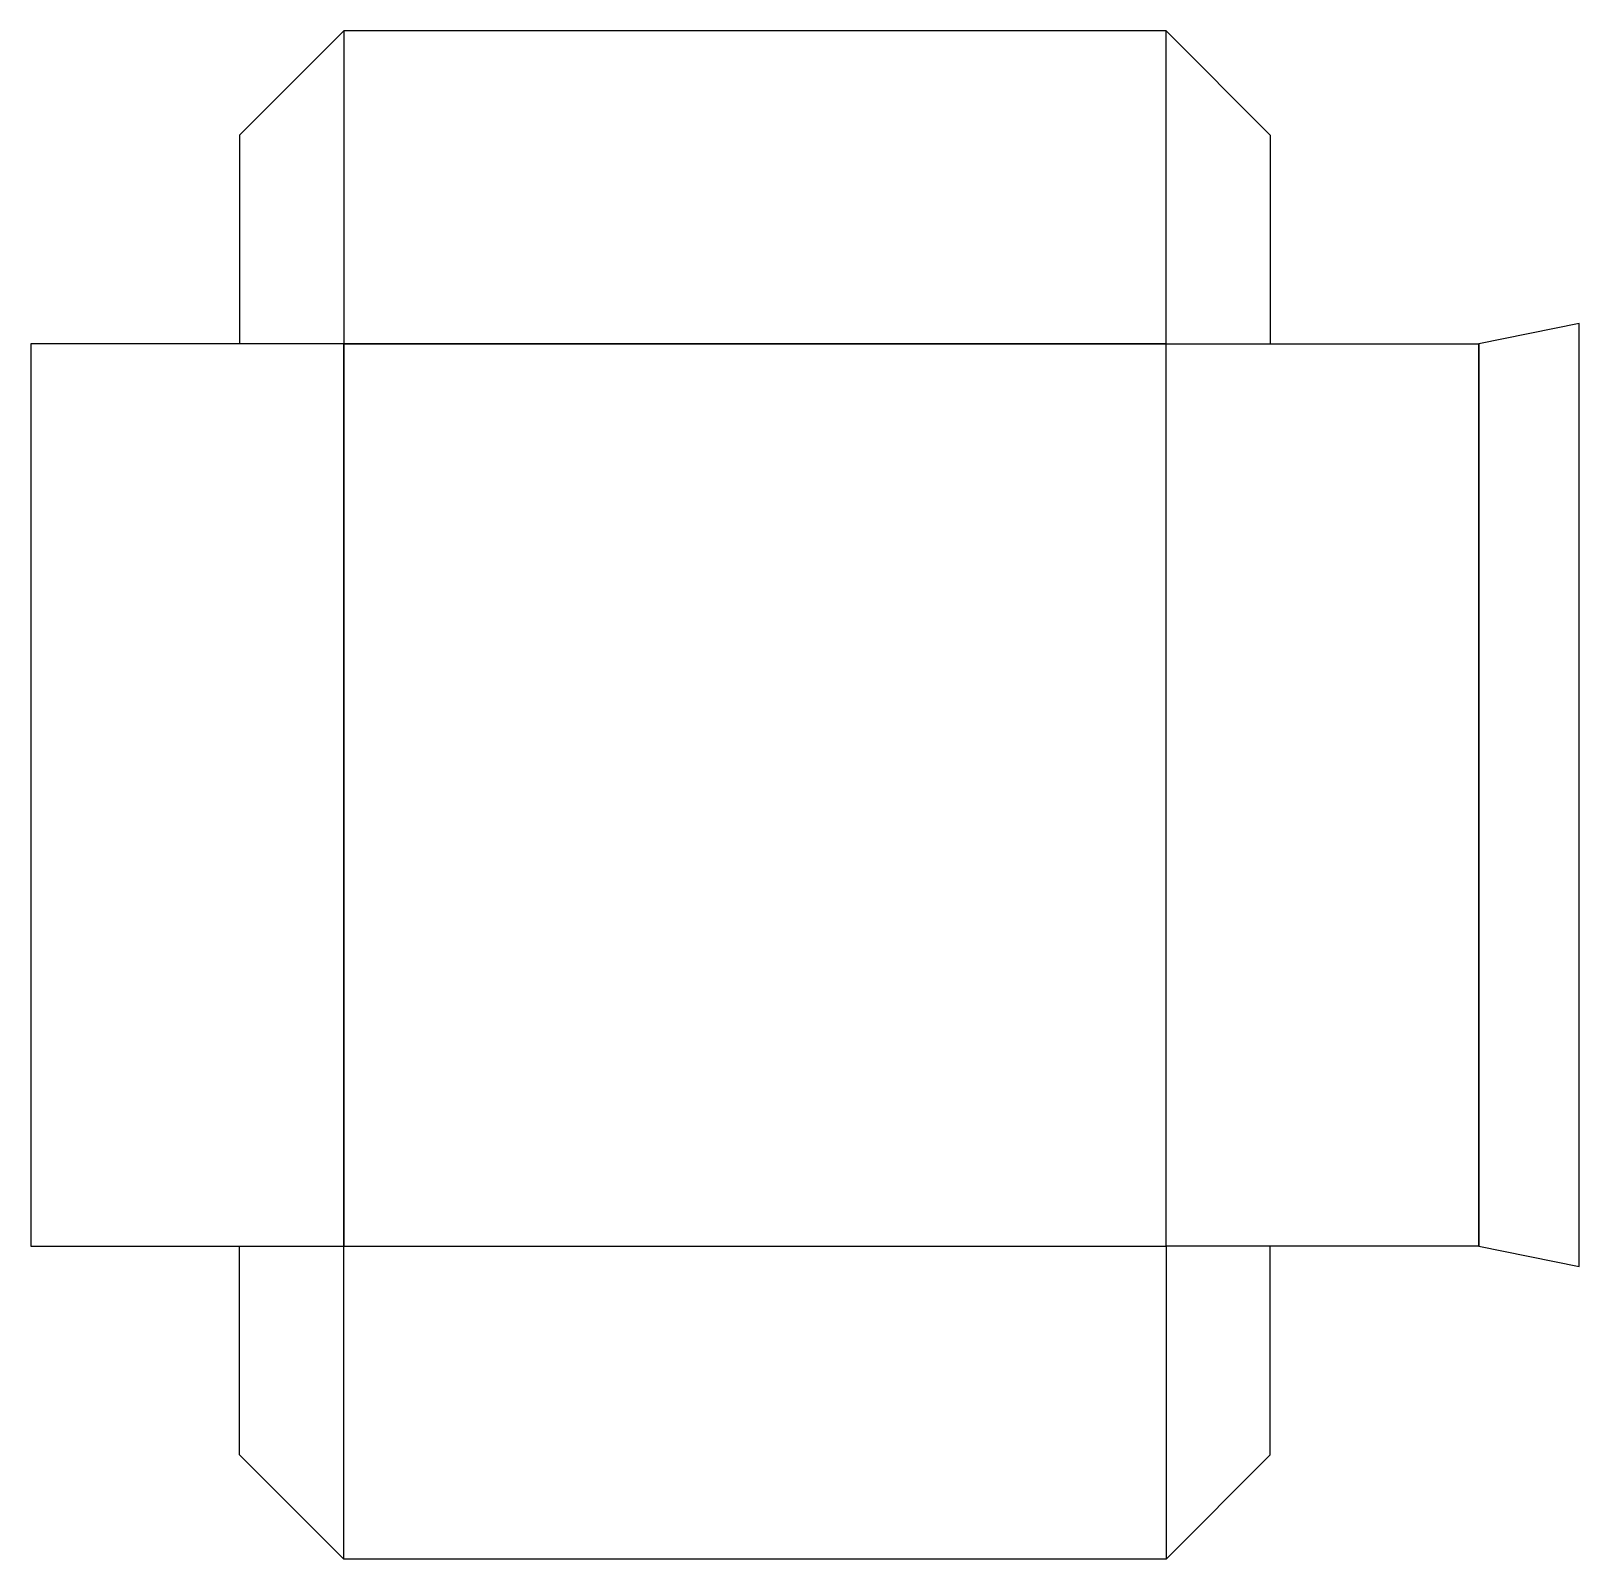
# Model space of a CAD drawing. Header units: metres. Extents: x -47 to 185, y -47 to 182.
import ezdxf

# ---------------------------------------------------------------- set-up
doc = ezdxf.new("R2010")
doc.units = ezdxf.units.M
doc.layers.add('CUT', color=1, linetype='Continuous')
doc.layers.add('SCORE', color=3, linetype='Continuous')

msp = doc.modelspace()

# ---------------------------------------------------------------- linework, layer by layer
at = {"layer": 'CUT'}
for p, q in [((0, 181.78), (-15.59, 166.19)), ((123, 181.78), (0, 181.78)), ((0, 181.78), (0, 135)), ((123, 135), (123, 181.78)), ((123, 181.78), (138.59, 166.19)), ((-15.59, 166.19), (-15.59, 135)), ((138.59, 166.19), (138.59, 135)), ((184.78, 138), (169.78, 135)), ((184.78, -3), (184.78, 138)), ((0, 135), (-46.78, 135)), ((-46.78, 135), (-46.78, 0)), ((0, 135), (123, 135)), ((0, 0), (0, 135)), ((123, 0), (123, 135)), ((123, 135), (169.78, 135)), ((169.78, 135), (169.78, 0)), ((-46.78, 0), (0, 0)), ((-15.59, -31.19), (-15.59, 0)), ((0, 0), (123, 0)), ((0, -46.78), (0, 0)), ((123, 0), (123, -46.78)), ((169.78, 0), (123, 0)), ((138.59, -31.19), (138.59, 0)), ((169.78, 0), (184.78, -3)), ((0, -46.78), (-15.59, -31.19)), ((123, -46.78), (138.59, -31.19)), ((123, -46.78), (0, -46.78))]:
    msp.add_line(p, q, dxfattribs=at)
at = {"layer": 'SCORE'}
for p, q in [((123, 135), (0, 135)), ((0, 135), (0, 0)), ((123, 0), (123, 135)), ((169.78, 0), (169.78, 135)), ((0, 0), (123, 0))]:
    msp.add_line(p, q, dxfattribs=at)

doc.saveas('drawing.dxf')
